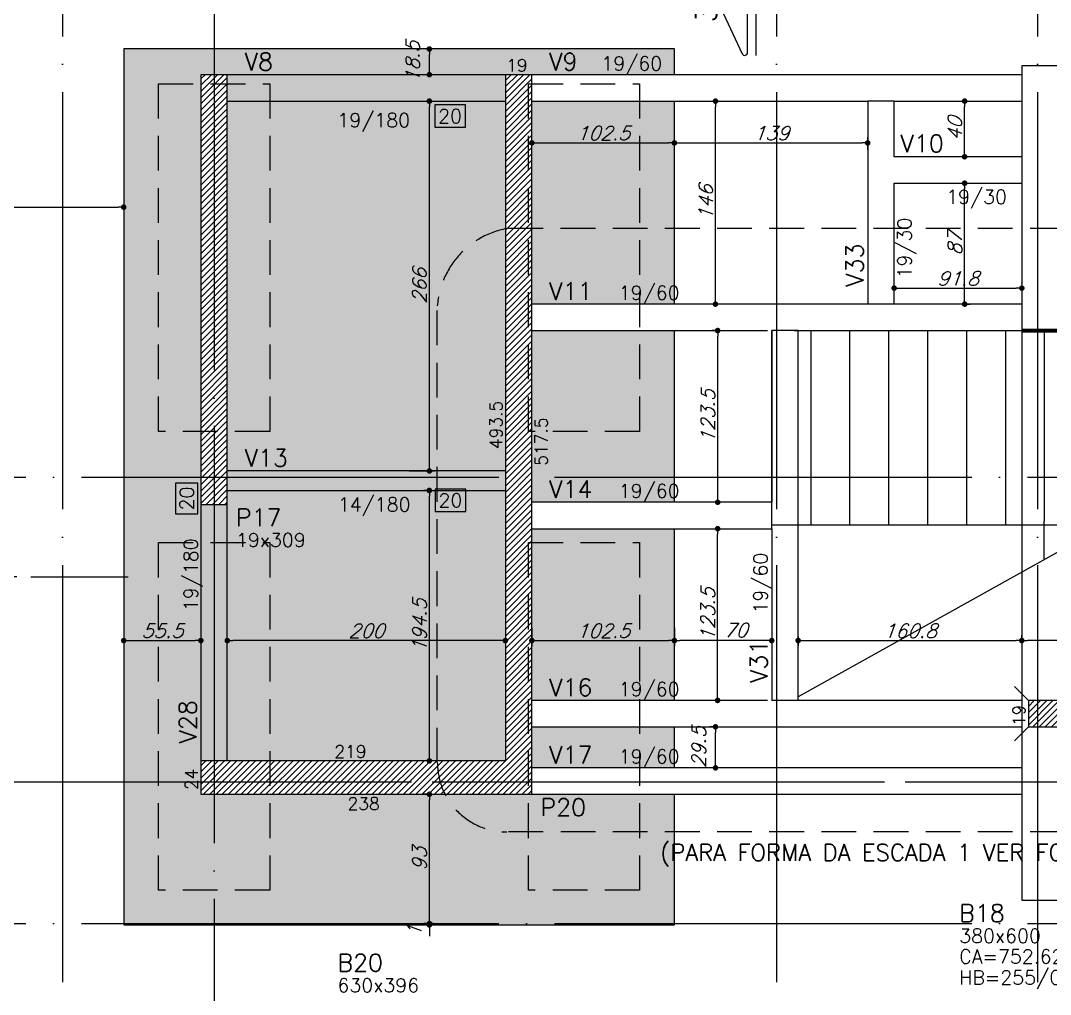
# Model space of a CAD drawing. Header units: millimetres. Extents: x -4137 to 5508, y -2380 to 3650.
# Drawn here: x -349 to 392, y -168 to 532 of the extents above; entities that cross this region are included whole.
import ezdxf
from ezdxf.enums import TextEntityAlignment as Align

# ---------------------------------------------------------------- set-up
doc = ezdxf.new("R2010")
doc.units = ezdxf.units.MM
doc.header["$LTSCALE"] = 50
for name, pattern in [('ACAD_ISO04W100', [30, 24, -3, 0, -3]), ('DASHED', [0.75, 0.5, -0.25]), ('EIXO', [6.8, 6, -0.4, 0, -0.4])]:
    doc.linetypes.add(name, pattern=pattern)
for name, color, linetype in [('F-AUX', 2, 'Continuous'), ('F-AUX-RED', 1, 'Continuous'), ('F-BLOCOS', 3, 'Continuous'), ('F-BLOCOS-DIM', 2, 'Continuous'), ('F-BLOCOS-NOME', 3, 'Continuous'), ('F-CORTE-INDICAÇÃO', 4, 'Continuous'), ('F-COTAS', 106, 'Continuous'), ('F-EIXO', 12, 'EIXO'), ('F-ESCADAS', 2, 'Continuous'), ('F-ESTACAS-BARRETE', 2, 'Continuous'), ('F-PILARES-DIM', 172, 'Continuous'), ('F-PILARES-HACH', 174, 'Continuous'), ('F-PILARES-N', 170, 'Continuous'), ('F-PILARES-NASCE', 4, 'Continuous'), ('F-PILARES-NOME', 170, 'Continuous'), ('F-PILARES-S', 170, 'Continuous'), ('F-TEXTO', 6, 'Continuous'), ('F-VIGAS', 3, 'Continuous'), ('F-VIGAS-DIM', 2, 'Continuous'), ('F-VIGAS-NOME', 4, 'Continuous')]:
    doc.layers.add(name, color=color, linetype=linetype)
doc.layers.add('F-DESNIVEL-3', color=7, linetype='Continuous', true_color=0xd5c7ff)
doc.layers.add('F-DESNIVEL-4', color=7, linetype='Continuous', true_color=0xc3f1b6)
doc.styles.add('CP-TEXT-INCL', font='simplex.shx', dxfattribs={"oblique": 20})
doc.styles.add('CP-TEXTO', font='simplex.shx')
doc.styles.add('MCP', font='simplex.shx')
doc.styles.add('ROMANS', font='simplex.shx')
doc.dimstyles.new('CP-COTAS-50', dxfattribs={"dimscale": 0.8, "dimtxt": 12.5, "dimasz": 5, "dimexe": 5, "dimexo": 5, "dimgap": 2.5, "dimtad": 1, "dimdec": 1, "dimdsep": 46, "dimtxsty": 'CP-TEXT-INCL', "dimblk1": 'DOT', "dimblk2": 'DOT', "dimsah": 1, "dimcen": 9, "dimclrd": 256, "dimclre": 256, "dimclrt": 256, "dimadec": 0, "dimazin": 0, "dimtfac": 1, "dimtdec": 1, "dimtmove": 2, "dimatfit": 3, "dimldrblk": 'DOT', "dimfxl": 0, "dimtolj": 1, "dimarcsym": 0})

# ---------------------------------------------------------------- blocks, each defined once
blk = doc.blocks.new('*U8')
at = {"layer": 'F-VIGAS-DIM', "color": 1}
blk.add_lwpolyline([(0, 0), (22, 0), (22, 16), (0, 16)], close=True, dxfattribs=at)
at = {"layer": 'F-VIGAS-DIM', "style": 'MCP'}
blk.add_attdef('DIM', text='', height=10, dxfattribs=at).set_placement((11, 8), align=Align.MIDDLE_CENTER)
blk = doc.blocks.new('*U4')
at = {"layer": 'F-EIXO'}
blk.add_line((0, 0), (7197, 0), dxfattribs=at)
at = {"layer": 'F-TEXTO', "style": 'ROMANS'}
blk.add_attdef('EIXO', text='', height=17.5, dxfattribs=at).set_placement((-28.2072, 0), align=Align.MIDDLE_CENTER)
blk = doc.blocks.new('*U30')
at = {"layer": 'F-EIXO'}
blk.add_line((0, 0), (0, -3027.88), dxfattribs=at)
at = {"layer": 'F-TEXTO', "style": 'ROMANS'}
blk.add_attdef('EIXO', text='', height=17.5, rotation=360, dxfattribs=at).set_placement((0, 28.21), align=Align.MIDDLE_CENTER)
blk = doc.blocks.new('*U29')
at = {"layer": 'F-EIXO'}
blk.add_line((0, 0), (0, -3127.88), dxfattribs=at)
at = {"layer": 'F-TEXTO', "style": 'ROMANS'}
blk.add_attdef('EIXO', text='', height=17.5, rotation=360, dxfattribs=at).set_placement((0, 28.21), align=Align.MIDDLE_CENTER)
blk = doc.blocks.new('*U5')
at = {"layer": 'F-EIXO'}
blk.add_line((0, 0), (7285, 0), dxfattribs=at)
at = {"layer": 'F-TEXTO', "style": 'ROMANS'}
blk.add_attdef('EIXO', text='', height=17.5, dxfattribs=at).set_placement((-28.2072, 0), align=Align.MIDDLE_CENTER)
blk = doc.blocks.new('A$C10EB3C7A')
at = {"layer": 'F-EIXO'}
blk.add_line((-3768.53, -15), (3491.13, -15), dxfattribs=at)
at = {"layer": 'F-EIXO', "linetype": 'Continuous'}
for name, p in [('*U29', (-209.5, 1941.36)), ('*U30', (-318.5, 1841.36)), ('*U30', (195, 1841.36)), ('*U30', (382.5, 1841.36)), ('*U4', (-3705.76, 204)), ('*U5', (-3793.72, -15)), ('*U4', (-3705.76, -117))]:
    blk.add_blockref(name, p, dxfattribs=at)
blk = doc.blocks.new('*U10')
at = {"layer": 'F-CORTE-INDICAÇÃO'}
for p, q in [((-100, 0), (-170, 0)), ((-80, 0), (-90, 0)), ((-70, 0), (0, 0))]:
    blk.add_line(p, q, dxfattribs=at)
blk.add_lwpolyline([(-112, 6, 0.802585), (-111.15, 9.81), (-140, 23.26), (-168.85, 9.81, 0.802585), (-168, 6)], format="xyb", close=True, dxfattribs=at)
at = {"layer": 'F-CORTE-INDICAÇÃO', "style": 'ROMANS'}
blk.add_attdef('CORTE', text='', height=15, dxfattribs=at).set_placement((-140, 35.76), align=Align.MIDDLE_CENTER)
at = {"layer": 'F-CORTE-INDICAÇÃO', "color": 2, "style": 'ROMANS'}
blk.add_attdef('FOLHA', text='', height=12, dxfattribs=at).set_placement((-140, -10), align=Align.MIDDLE_CENTER)
blk = doc.blocks.new('_DOT')
at = {"color": 0, "linetype": 'ByBlock'}
blk.add_line((-0.5, 0), (-1, 0), dxfattribs=at)
at = {"color": 0, "linetype": 'ByBlock', "const_width": 0.5}
blk.add_lwpolyline([(-0.25, 0, 1), (0.25, 0, 1)], format="xyb", close=True, dxfattribs=at)
blk = doc.blocks.new('*D189')
at = {"layer": 'DEFPOINTS', "color": 0, "transparency": 16777216}
for p in [(371.31, 86.53), (371.31, 83.46), (596, 83.46)]:
    blk.add_point(p, dxfattribs=at)
at = {"layer": 'F-COTAS', "lineweight": -2, "transparency": 16777216}
for p, q in [((371.31, 87.46), (371.31, 90.53)), ((596, 87.46), (596, 90.53)), ((592, 86.53), (375.31, 86.53))]:
    blk.add_line(p, q, dxfattribs=at)
at = {"layer": 'F-COTAS', "lineweight": -2, "transparency": 16777216, "xscale": 4, "yscale": 4, "zscale": 4, "rotation": 180}
blk.add_blockref('_DOT', (371.31, 86.53), dxfattribs=at)
at = {"layer": 'F-COTAS', "lineweight": -2, "transparency": 16777216, "xscale": 4, "yscale": 4, "zscale": 4}
blk.add_blockref('_DOT', (596, 86.53), dxfattribs=at)
at = {"layer": 'F-COTAS', "transparency": 16777216, "insert": (483.65, 93.53), "char_height": 10, "attachment_point": 5, "style": 'CP-TEXT-INCL'}
blk.add_mtext('\\A1;224.7', dxfattribs=at)
blk = doc.blocks.new('*D190')
at = {"layer": 'DEFPOINTS', "color": 0, "transparency": 16777216}
for p in [(210.5, 93.58), (371.31, 93.58), (371.31, 86.53)]:
    blk.add_point(p, dxfattribs=at)
at = {"layer": 'F-COTAS', "lineweight": -2, "transparency": 16777216}
for p, q in [((210.5, 89.58), (210.5, 82.53)), ((371.31, 89.58), (371.31, 82.53)), ((214.5, 86.53), (367.31, 86.53))]:
    blk.add_line(p, q, dxfattribs=at)
at = {"layer": 'F-COTAS', "lineweight": -2, "transparency": 16777216, "xscale": 4, "yscale": 4, "zscale": 4, "rotation": 180}
blk.add_blockref('_DOT', (210.5, 86.53), dxfattribs=at)
at = {"layer": 'F-COTAS', "lineweight": -2, "transparency": 16777216, "xscale": 4, "yscale": 4, "zscale": 4}
blk.add_blockref('_DOT', (371.31, 86.53), dxfattribs=at)
at = {"layer": 'F-COTAS', "transparency": 16777216, "insert": (290.9, 93.53), "char_height": 10, "attachment_point": 5, "style": 'CP-TEXT-INCL'}
blk.add_mtext('\\A1;160.8', dxfattribs=at)
blk = doc.blocks.new('*D191')
at = {"layer": 'DEFPOINTS', "color": 0, "transparency": 16777216}
for p in [(121.5, 94.35), (191.5, 94.35), (121.5, 86.53)]:
    blk.add_point(p, dxfattribs=at)
at = {"layer": 'F-COTAS', "lineweight": -2, "transparency": 16777216}
for p, q in [((121.5, 90.35), (121.5, 82.53)), ((191.5, 90.35), (191.5, 82.53)), ((187.5, 86.53), (125.5, 86.53))]:
    blk.add_line(p, q, dxfattribs=at)
at = {"layer": 'F-COTAS', "lineweight": -2, "transparency": 16777216, "xscale": 4, "yscale": 4, "zscale": 4, "rotation": 180}
blk.add_blockref('_DOT', (121.5, 86.53), dxfattribs=at)
at = {"layer": 'F-COTAS', "lineweight": -2, "transparency": 16777216, "xscale": 4, "yscale": 4, "zscale": 4}
blk.add_blockref('_DOT', (191.5, 86.53), dxfattribs=at)
at = {"layer": 'F-COTAS', "transparency": 16777216, "insert": (165.41, 94.09), "char_height": 10, "attachment_point": 5, "style": 'CP-TEXT-INCL'}
blk.add_mtext('\\A1;70', dxfattribs=at)
blk = doc.blocks.new('*D192')
at = {"layer": 'DEFPOINTS', "color": 0, "transparency": 16777216}
for p in [(19, 99.68), (121.5, 99.68), (121.5, 86.53)]:
    blk.add_point(p, dxfattribs=at)
at = {"layer": 'F-COTAS', "lineweight": -2, "transparency": 16777216}
for p, q in [((19, 95.68), (19, 82.53)), ((121.5, 95.68), (121.5, 82.53)), ((23, 86.53), (117.5, 86.53))]:
    blk.add_line(p, q, dxfattribs=at)
at = {"layer": 'F-COTAS', "lineweight": -2, "transparency": 16777216, "xscale": 4, "yscale": 4, "zscale": 4, "rotation": 180}
blk.add_blockref('_DOT', (19, 86.53), dxfattribs=at)
at = {"layer": 'F-COTAS', "lineweight": -2, "transparency": 16777216, "xscale": 4, "yscale": 4, "zscale": 4}
blk.add_blockref('_DOT', (121.5, 86.53), dxfattribs=at)
at = {"layer": 'F-COTAS', "transparency": 16777216, "insert": (70.25, 93.53), "char_height": 10, "attachment_point": 5, "style": 'CP-TEXT-INCL'}
blk.add_mtext('\\A1;102.5', dxfattribs=at)
blk = doc.blocks.new('*D193')
at = {"layer": 'DEFPOINTS', "color": 0, "transparency": 16777216}
for p in [(-200, 86.53), (-200, 86.53), (0, 86.53)]:
    blk.add_point(p, dxfattribs=at)
at = {"layer": 'F-COTAS', "lineweight": -2, "transparency": 16777216}
blk.add_line((-4, 86.53), (-196, 86.53), dxfattribs=at)
at = {"layer": 'F-COTAS', "lineweight": -2, "transparency": 16777216, "xscale": 4, "yscale": 4, "zscale": 4, "rotation": 180}
blk.add_blockref('_DOT', (-200, 86.53), dxfattribs=at)
at = {"layer": 'F-COTAS', "lineweight": -2, "transparency": 16777216, "xscale": 4, "yscale": 4, "zscale": 4}
blk.add_blockref('_DOT', (0, 86.53), dxfattribs=at)
at = {"layer": 'F-COTAS', "transparency": 16777216, "insert": (-100, 93.53), "char_height": 10, "attachment_point": 5, "style": 'CP-TEXT-INCL'}
blk.add_mtext('\\A1;200', dxfattribs=at)
blk = doc.blocks.new('*D194')
at = {"layer": 'DEFPOINTS', "color": 0, "transparency": 16777216}
for p in [(-274.5, 89.99), (-219, 89.99), (-219, 86.53)]:
    blk.add_point(p, dxfattribs=at)
at = {"layer": 'F-COTAS', "lineweight": -2, "transparency": 16777216}
for p, q in [((-274.5, 85.99), (-274.5, 82.53)), ((-270.5, 86.53), (-223, 86.53)), ((-219, 85.99), (-219, 82.53))]:
    blk.add_line(p, q, dxfattribs=at)
at = {"layer": 'F-COTAS', "lineweight": -2, "transparency": 16777216, "xscale": 4, "yscale": 4, "zscale": 4, "rotation": 180}
blk.add_blockref('_DOT', (-274.5, 86.53), dxfattribs=at)
at = {"layer": 'F-COTAS', "lineweight": -2, "transparency": 16777216, "xscale": 4, "yscale": 4, "zscale": 4}
blk.add_blockref('_DOT', (-219, 86.53), dxfattribs=at)
at = {"layer": 'F-COTAS', "transparency": 16777216, "insert": (-246.75, 93.53), "char_height": 10, "attachment_point": 5, "style": 'CP-TEXT-INCL'}
blk.add_mtext('\\A1;55.5', dxfattribs=at)
blk = doc.blocks.new('*D195')
at = {"layer": 'DEFPOINTS', "color": 0, "transparency": 16777216}
for p in [(-54.7, -117), (-47.71, -117), (-46.54, -118)]:
    blk.add_point(p, dxfattribs=at)
at = {"layer": 'F-COTAS', "lineweight": -2, "transparency": 16777216}
for p, q in [((-54.7, -113), (-54.7, -109)), ((-51.71, -117), (-58.7, -117)), ((-50.54, -118), (-58.7, -118)), ((-54.7, -118), (-54.7, -117)), ((-54.7, -122), (-54.7, -126))]:
    blk.add_line(p, q, dxfattribs=at)
at = {"layer": 'F-COTAS', "lineweight": -2, "transparency": 16777216, "xscale": 4, "yscale": 4, "zscale": 4}
for p, rotation in [((-54.7, -117), 270), ((-54.7, -118), 90)]:
    blk.add_blockref('_DOT', p, dxfattribs=dict(at, rotation=rotation))
at = {"layer": 'F-COTAS', "transparency": 16777216, "insert": (-65.49, -122.36), "char_height": 10, "attachment_point": 5, "rotation": 90, "style": 'CP-TEXT-INCL'}
blk.add_mtext('\\A1;1', dxfattribs=at)
blk = doc.blocks.new('*D196')
at = {"layer": 'DEFPOINTS', "color": 0, "transparency": 16777216}
for p in [(-54.7, -24), (-49.16, -24), (-49.16, -117)]:
    blk.add_point(p, dxfattribs=at)
at = {"layer": 'F-COTAS', "lineweight": -2, "transparency": 16777216}
for p, q in [((-53.16, -24), (-58.7, -24)), ((-54.7, -113), (-54.7, -28)), ((-53.16, -117), (-58.7, -117))]:
    blk.add_line(p, q, dxfattribs=at)
at = {"layer": 'F-COTAS', "lineweight": -2, "transparency": 16777216, "xscale": 4, "yscale": 4, "zscale": 4}
for p, rotation in [((-54.7, -24), 90), ((-54.7, -117), 270)]:
    blk.add_blockref('_DOT', p, dxfattribs=dict(at, rotation=rotation))
at = {"layer": 'F-COTAS', "transparency": 16777216, "insert": (-61.7, -70.5), "char_height": 10, "attachment_point": 5, "rotation": 90, "style": 'CP-TEXT-INCL'}
blk.add_mtext('\\A1;93', dxfattribs=at)
blk = doc.blocks.new('*D197')
at = {"layer": 'DEFPOINTS', "color": 0, "transparency": 16777216}
for p in [(-54.7, 194.5), (-48.95, 194.5), (-48.95, 0)]:
    blk.add_point(p, dxfattribs=at)
at = {"layer": 'F-COTAS', "lineweight": -2, "transparency": 16777216}
for p, q in [((-52.95, 194.5), (-58.7, 194.5)), ((-54.7, 4), (-54.7, 190.5)), ((-52.95, 0), (-58.7, 0))]:
    blk.add_line(p, q, dxfattribs=at)
at = {"layer": 'F-COTAS', "lineweight": -2, "transparency": 16777216, "xscale": 4, "yscale": 4, "zscale": 4}
for p, rotation in [((-54.7, 194.5), 90), ((-54.7, 0), 270)]:
    blk.add_blockref('_DOT', p, dxfattribs=dict(at, rotation=rotation))
at = {"layer": 'F-COTAS', "transparency": 16777216, "insert": (-61.7, 97.25), "char_height": 10, "attachment_point": 5, "rotation": 90, "style": 'CP-TEXT-INCL'}
blk.add_mtext('\\A1;194.5', dxfattribs=at)
blk = doc.blocks.new('*D198')
at = {"layer": 'DEFPOINTS', "color": 0, "transparency": 16777216}
for p in [(-73.16, 474.5), (-54.7, 474.5), (-73.16, 208.5)]:
    blk.add_point(p, dxfattribs=at)
at = {"layer": 'F-COTAS', "lineweight": -2, "transparency": 16777216}
for p, q in [((-69.16, 474.5), (-50.7, 474.5)), ((-54.7, 212.5), (-54.7, 470.5)), ((-69.16, 208.5), (-50.7, 208.5))]:
    blk.add_line(p, q, dxfattribs=at)
at = {"layer": 'F-COTAS', "lineweight": -2, "transparency": 16777216, "xscale": 4, "yscale": 4, "zscale": 4}
for p, rotation in [((-54.7, 474.5), 90), ((-54.7, 208.5), 270)]:
    blk.add_blockref('_DOT', p, dxfattribs=dict(at, rotation=rotation))
at = {"layer": 'F-COTAS', "transparency": 16777216, "insert": (-61.7, 341.5), "char_height": 10, "attachment_point": 5, "rotation": 90, "style": 'CP-TEXT-INCL'}
blk.add_mtext('\\A1;266', dxfattribs=at)
blk = doc.blocks.new('*D199')
at = {"layer": 'DEFPOINTS', "color": 0, "transparency": 16777216}
for p in [(-54.7, 512), (-48.71, 512), (-48.71, 493.5)]:
    blk.add_point(p, dxfattribs=at)
at = {"layer": 'F-COTAS', "lineweight": -2, "transparency": 16777216}
for p, q in [((-52.71, 512), (-58.7, 512)), ((-54.7, 497.5), (-54.7, 508)), ((-52.71, 493.5), (-58.7, 493.5))]:
    blk.add_line(p, q, dxfattribs=at)
at = {"layer": 'F-COTAS', "lineweight": -2, "transparency": 16777216, "xscale": 4, "yscale": 4, "zscale": 4}
for p, rotation in [((-54.7, 512), 90), ((-54.7, 493.5), 270)]:
    blk.add_blockref('_DOT', p, dxfattribs=dict(at, rotation=rotation))
at = {"layer": 'F-COTAS', "transparency": 16777216, "insert": (-66.7, 502.75), "char_height": 10, "attachment_point": 5, "rotation": 90, "style": 'CP-TEXT-INCL'}
blk.add_mtext('\\A1;18.5', dxfattribs=at)
blk = doc.blocks.new('*D200')
at = {"layer": 'DEFPOINTS', "color": 0, "transparency": 16777216}
for p in [(151.03, 24.5), (154.96, 24.5), (154.96, -5)]:
    blk.add_point(p, dxfattribs=at)
at = {"layer": 'F-COTAS', "lineweight": -2, "transparency": 16777216}
for p, q in [((150.96, 24.5), (147.03, 24.5)), ((151.03, -1), (151.03, 20.5)), ((150.96, -5), (147.03, -5))]:
    blk.add_line(p, q, dxfattribs=at)
at = {"layer": 'F-COTAS', "lineweight": -2, "transparency": 16777216, "xscale": 4, "yscale": 4, "zscale": 4}
for p, rotation in [((151.03, 24.5), 90), ((151.03, -5), 270)]:
    blk.add_blockref('_DOT', p, dxfattribs=dict(at, rotation=rotation))
at = {"layer": 'F-COTAS', "transparency": 16777216, "insert": (139.03, 9.75), "char_height": 10, "attachment_point": 5, "rotation": 90, "style": 'CP-TEXT-INCL'}
blk.add_mtext('\\A1;29.5', dxfattribs=at)
blk = doc.blocks.new('*D201')
at = {"layer": 'DEFPOINTS', "color": 0, "transparency": 16777216}
for p in [(152.59, 167), (152.59, 167), (152.59, 43.5)]:
    blk.add_point(p, dxfattribs=at)
at = {"layer": 'F-COTAS', "lineweight": -2, "transparency": 16777216}
blk.add_line((152.59, 47.5), (152.59, 163), dxfattribs=at)
at = {"layer": 'F-COTAS', "lineweight": -2, "transparency": 16777216, "xscale": 4, "yscale": 4, "zscale": 4}
for p, rotation in [((152.59, 167), 90), ((152.59, 43.5), 270)]:
    blk.add_blockref('_DOT', p, dxfattribs=dict(at, rotation=rotation))
at = {"layer": 'F-COTAS', "transparency": 16777216, "insert": (145.59, 105.25), "char_height": 10, "attachment_point": 5, "rotation": 90, "style": 'CP-TEXT-INCL'}
blk.add_mtext('\\A1;123.5', dxfattribs=at)
blk = doc.blocks.new('*D202')
at = {"layer": 'DEFPOINTS', "color": 0, "transparency": 16777216}
for p in [(152.63, 309.5), (156.6, 309.5), (156.6, 186)]:
    blk.add_point(p, dxfattribs=at)
at = {"layer": 'F-COTAS', "lineweight": -2, "transparency": 16777216}
for p, q in [((152.6, 309.5), (148.63, 309.5)), ((152.63, 190), (152.63, 305.5)), ((152.6, 186), (148.63, 186))]:
    blk.add_line(p, q, dxfattribs=at)
at = {"layer": 'F-COTAS', "lineweight": -2, "transparency": 16777216, "xscale": 4, "yscale": 4, "zscale": 4}
for p, rotation in [((152.63, 309.5), 90), ((152.63, 186), 270)]:
    blk.add_blockref('_DOT', p, dxfattribs=dict(at, rotation=rotation))
at = {"layer": 'F-COTAS', "transparency": 16777216, "insert": (145.63, 247.75), "char_height": 10, "attachment_point": 5, "rotation": 90, "style": 'CP-TEXT-INCL'}
blk.add_mtext('\\A1;123.5', dxfattribs=at)
blk = doc.blocks.new('*D203')
at = {"layer": 'DEFPOINTS', "color": 0, "transparency": 16777216}
for p in [(151.03, 474.5), (151.03, 474.5), (151.03, 328.5)]:
    blk.add_point(p, dxfattribs=at)
at = {"layer": 'F-COTAS', "lineweight": -2, "transparency": 16777216}
blk.add_line((151.03, 332.5), (151.03, 470.5), dxfattribs=at)
at = {"layer": 'F-COTAS', "lineweight": -2, "transparency": 16777216, "xscale": 4, "yscale": 4, "zscale": 4}
for p, rotation in [((151.03, 474.5), 90), ((151.03, 328.5), 270)]:
    blk.add_blockref('_DOT', p, dxfattribs=dict(at, rotation=rotation))
at = {"layer": 'F-COTAS', "transparency": 16777216, "insert": (144.03, 401.5), "char_height": 10, "attachment_point": 5, "rotation": 90, "style": 'CP-TEXT-INCL'}
blk.add_mtext('\\A1;146', dxfattribs=at)
blk = doc.blocks.new('*D204')
at = {"layer": 'DEFPOINTS', "color": 0, "transparency": 16777216}
for p in [(325.4, 415.5), (330.2, 415.5), (325.4, 328.5)]:
    blk.add_point(p, dxfattribs=at)
at = {"layer": 'F-COTAS', "lineweight": -2, "transparency": 16777216}
for p, q in [((329.4, 415.5), (334.2, 415.5)), ((330.2, 332.5), (330.2, 411.5)), ((329.4, 328.5), (334.2, 328.5))]:
    blk.add_line(p, q, dxfattribs=at)
at = {"layer": 'F-COTAS', "lineweight": -2, "transparency": 16777216, "xscale": 4, "yscale": 4, "zscale": 4}
for p, rotation in [((330.2, 415.5), 90), ((330.2, 328.5), 270)]:
    blk.add_blockref('_DOT', p, dxfattribs=dict(at, rotation=rotation))
at = {"layer": 'F-COTAS', "transparency": 16777216, "insert": (323.2, 372), "char_height": 10, "attachment_point": 5, "rotation": 90, "style": 'CP-TEXT-INCL'}
blk.add_mtext('\\A1;87', dxfattribs=at)
blk = doc.blocks.new('*D205')
at = {"layer": 'DEFPOINTS', "color": 0, "transparency": 16777216}
for p in [(330.2, 474.5), (330.2, 474.5), (330.2, 434.5)]:
    blk.add_point(p, dxfattribs=at)
at = {"layer": 'F-COTAS', "lineweight": -2, "transparency": 16777216}
blk.add_line((330.2, 438.5), (330.2, 470.5), dxfattribs=at)
at = {"layer": 'F-COTAS', "lineweight": -2, "transparency": 16777216, "xscale": 4, "yscale": 4, "zscale": 4}
for p, rotation in [((330.2, 474.5), 90), ((330.2, 434.5), 270)]:
    blk.add_blockref('_DOT', p, dxfattribs=dict(at, rotation=rotation))
at = {"layer": 'F-COTAS', "transparency": 16777216, "insert": (323.2, 454.5), "char_height": 10, "attachment_point": 5, "rotation": 90, "style": 'CP-TEXT-INCL'}
blk.add_mtext('\\A1;40', dxfattribs=at)
blk = doc.blocks.new('*D206')
at = {"layer": 'DEFPOINTS', "color": 0, "transparency": 16777216}
for p in [(279.5, 339.59), (371.31, 340.02), (371.31, 339.59)]:
    blk.add_point(p, dxfattribs=at)
at = {"layer": 'F-COTAS', "lineweight": -2, "transparency": 16777216}
for p, q in [((279.5, 343.59), (279.5, 344.02)), ((371.31, 343.59), (371.31, 344.02)), ((283.5, 340.02), (367.31, 340.02))]:
    blk.add_line(p, q, dxfattribs=at)
at = {"layer": 'F-COTAS', "lineweight": -2, "transparency": 16777216, "xscale": 4, "yscale": 4, "zscale": 4, "rotation": 180}
blk.add_blockref('_DOT', (279.5, 340.02), dxfattribs=at)
at = {"layer": 'F-COTAS', "lineweight": -2, "transparency": 16777216, "xscale": 4, "yscale": 4, "zscale": 4}
blk.add_blockref('_DOT', (371.31, 340.02), dxfattribs=at)
at = {"layer": 'F-COTAS', "transparency": 16777216, "insert": (325.4, 347.02), "char_height": 10, "attachment_point": 5, "style": 'CP-TEXT-INCL'}
blk.add_mtext('\\A1;91.8', dxfattribs=at)
blk = doc.blocks.new('*D207')
at = {"layer": 'DEFPOINTS', "color": 0, "transparency": 16777216}
for p in [(121.5, 444.46), (19, 442.03), (121.5, 442.03)]:
    blk.add_point(p, dxfattribs=at)
at = {"layer": 'F-COTAS', "lineweight": -2, "transparency": 16777216}
for p, q in [((19, 446.03), (19, 448.46)), ((23, 444.46), (117.5, 444.46)), ((121.5, 446.03), (121.5, 448.46))]:
    blk.add_line(p, q, dxfattribs=at)
at = {"layer": 'F-COTAS', "lineweight": -2, "transparency": 16777216, "xscale": 4, "yscale": 4, "zscale": 4, "rotation": 180}
blk.add_blockref('_DOT', (19, 444.46), dxfattribs=at)
at = {"layer": 'F-COTAS', "lineweight": -2, "transparency": 16777216, "xscale": 4, "yscale": 4, "zscale": 4}
blk.add_blockref('_DOT', (121.5, 444.46), dxfattribs=at)
at = {"layer": 'F-COTAS', "transparency": 16777216, "insert": (70.25, 451.46), "char_height": 10, "attachment_point": 5, "style": 'CP-TEXT-INCL'}
blk.add_mtext('\\A1;102.5', dxfattribs=at)
blk = doc.blocks.new('*D208')
at = {"layer": 'DEFPOINTS', "color": 0, "transparency": 16777216}
for p in [(260.5, 444.46), (121.5, 435.55), (260.5, 435.55)]:
    blk.add_point(p, dxfattribs=at)
at = {"layer": 'F-COTAS', "lineweight": -2, "transparency": 16777216}
for p, q in [((121.5, 439.55), (121.5, 448.46)), ((125.5, 444.46), (256.5, 444.46)), ((260.5, 439.55), (260.5, 448.46))]:
    blk.add_line(p, q, dxfattribs=at)
at = {"layer": 'F-COTAS', "lineweight": -2, "transparency": 16777216, "xscale": 4, "yscale": 4, "zscale": 4, "rotation": 180}
blk.add_blockref('_DOT', (121.5, 444.46), dxfattribs=at)
at = {"layer": 'F-COTAS', "lineweight": -2, "transparency": 16777216, "xscale": 4, "yscale": 4, "zscale": 4}
blk.add_blockref('_DOT', (260.5, 444.46), dxfattribs=at)
at = {"layer": 'F-COTAS', "transparency": 16777216, "insert": (191, 451.46), "char_height": 10, "attachment_point": 5, "style": 'CP-TEXT-INCL'}
blk.add_mtext('\\A1;139', dxfattribs=at)
blk = doc.blocks.new('*D211')
at = {"layer": 'DEFPOINTS', "color": 0, "transparency": 16777216}
for p in [(-474.5, 412.34), (-274.5, 408.64), (-274.5, 398.25)]:
    blk.add_point(p, dxfattribs=at)
at = {"layer": 'F-COTAS', "lineweight": -2, "transparency": 16777216}
for p, q in [((-474.5, 408.34), (-474.5, 394.25)), ((-274.5, 404.64), (-274.5, 394.25)), ((-470.5, 398.25), (-278.5, 398.25))]:
    blk.add_line(p, q, dxfattribs=at)
at = {"layer": 'F-COTAS', "lineweight": -2, "transparency": 16777216, "xscale": 4, "yscale": 4, "zscale": 4, "rotation": 180}
blk.add_blockref('_DOT', (-474.5, 398.25), dxfattribs=at)
at = {"layer": 'F-COTAS', "lineweight": -2, "transparency": 16777216, "xscale": 4, "yscale": 4, "zscale": 4}
blk.add_blockref('_DOT', (-274.5, 398.25), dxfattribs=at)
at = {"layer": 'F-COTAS', "transparency": 16777216, "insert": (-374.5, 405.25), "char_height": 10, "attachment_point": 5, "style": 'CP-TEXT-INCL'}
blk.add_mtext('\\A1;200', dxfattribs=at)
blk = doc.blocks.new('A$C7F6355F6')
at = {"layer": 'F-AUX', "color": 1}
blk.add_lwpolyline([(228.03, 242.77), (118.46, 181.7), (121.09, 167.32), (107.21, 191.03), (109.83, 176.65), (-168.5, 21.51)], dxfattribs=at)
at = {"layer": 'F-ESCADAS', "linetype": 'Continuous'}
for points in [[(-187.5, 142.5), (-187.5, 285)], [(-159.5, 285), (-159.5, 145)], [(-131.5, 285), (-131.5, 145)], [(-103.5, 285), (-103.5, 145)], [(-75.5, 285), (-75.5, 145)], [(-47.5, 285), (-47.5, 145)], [(-19.5, 285), (-19.5, 145)], [(8.5, 285), (8.5, 148)], [(36.5, 285), (36.5, 135.77)], [(36.5, 145), (-187.5, 145)], [(8.5, 120.17), (8.5, 148)], [(36.5, 135.77), (36.5, 148)]]:
    blk.add_lwpolyline(points, dxfattribs=at)

msp = doc.modelspace()

# ---------------------------------------------------------------- hatches: boundary and pattern name
at = {"layer": 'F-DESNIVEL-4'}
h = msp.add_hatch(color=256, dxfattribs=at)
h.dxf.hatch_style = 1
h.paths.add_polyline_path([(-274.5, -118), (121.5, -118), (121.5, -24), (19, -24), (-219, -24), (-219, 0), (-219, 184.5), (-219, 493.5), (-200, 493.5), (0, 493.5), (19, 493.5), (121.5, 493.5), (121.5, 512), (-274.5, 512)])
h = msp.add_hatch(color=256, dxfattribs=at)
h.dxf.hatch_style = 1
h.paths.add_polyline_path([(121.5, 474.5), (19, 474.5), (19, 328.5), (121.5, 328.5)], flags=17)
h = msp.add_hatch(color=256, dxfattribs=at)
h.dxf.hatch_style = 1
h.paths.add_polyline_path([(121.5, 186), (121.5, 309.5), (19, 309.5), (19, 186)], flags=17)
h = msp.add_hatch(color=256, dxfattribs=at)
h.dxf.hatch_style = 1
h.paths.add_polyline_path([(121.5, 43.5), (121.5, 167), (19, 167), (19, 43.5)])
h = msp.add_hatch(color=256, dxfattribs=at)
h.dxf.hatch_style = 1
h.paths.add_polyline_path([(19, -5), (19, 24.5), (121.5, 24.5), (121.5, -5)], flags=17)
at = {"layer": 'F-PILARES-HACH', "linetype": 'Continuous'}
h = msp.add_hatch(dxfattribs=at)
h.set_pattern_fill('ANSI31', color=256, style=0)
h.paths.add_polyline_path([(-219, 184.5), (-200, 184.5), (-200, 493.5), (-219, 493.5)], flags=16)
h = msp.add_hatch(dxfattribs=at)
h.set_pattern_fill('ANSI31', color=256, style=0)
h.paths.add_polyline_path([(19, -24), (19, 493.5), (0, 493.5), (0, 0), (-219, 0), (-219, -24)], flags=16)
h = msp.add_hatch(dxfattribs=at)
h.set_pattern_fill('ANSI31', color=256, style=0)
h.paths.add_polyline_path([(621, 24.5), (621, 493.5), (596, 493.5), (596, 43.5), (376, 43.5), (376, 24.5)], flags=16)

# ---------------------------------------------------------------- linework, layer by layer
at = {"layer": 'F-AUX-RED', "color": 4, "linetype": 'DASHED'}
msp.add_lwpolyline([(2.205, 383.064), (628.39, 383.064, -0.3298736), (677.224, 327.176), (677.224, -1.113, -0.4142136), (627.224, -51.113), (1.038, -51.113, -0.4142136), (-48.962, -1.113), (-48.962, 327.176, -0.3458438)], format="xyb", close=True, dxfattribs=at)
at = {"layer": 'F-BLOCOS', "linetype": 'Continuous'}
for points in [[(121.5, 493.5), (121.5, 512), (-274.5, 512), (-274.5, -118), (121.5, -118)], [(371.306, -100.132), (751.306, -100.132), (751.306, 499.868), (371.306, 499.868), (371.306, -100.132)], [(121.5, 328.5), (121.5, 474.5)], [(121.5, 186), (121.5, 309.5)], [(121.5, 43.5), (121.5, 167)], [(121.5, -5), (121.5, 24.5)], [(121.5, -118), (121.5, -24)]]:
    msp.add_lwpolyline(points, dxfattribs=at)
at = {"layer": 'F-DESNIVEL-3'}
for points in [[(-199.9, 493.5), (-199.9, 474.5), (-0.1, 474.5)], [(-199.9, 493.5), (-0.1, 474.5), (-0.1, 493.5)], [(-199.9, 493.5), (-0.1, 493.5), (-199.9, 493.5)], [(-199.9, 208.5), (-199.9, 194.5), (-0.1, 194.5)], [(-199.9, 208.5), (-0.1, 194.5), (-0.1, 208.5)], [(-199.9, 208.5), (-0.1, 208.5), (-199.9, 208.5)], [(-219, 0.1), (-200, 0.1), (-200, 184.4)], [(-219, 0.1), (-200, 184.4), (-219, 184.4)], [(-219, 0.1), (-219, 184.4), (-219, 0.1)]]:
    msp.add_solid(points, dxfattribs=at)
at = {"layer": 'F-DESNIVEL-4'}
for points in [[(-200, 208.5), (0, 208.5), (0, 474.5)], [(-200, 208.5), (0, 474.5), (-200, 208.5)], [(-200, 208.5), (0, 474.5), (-200, 474.5)], [(-200, 208.5), (-200, 474.5), (-200, 208.5)], [(-200, 184.5), (0, 0), (0, 194.5)], [(-200, 184.5), (0, 194.5), (-200, 184.5)], [(-200, 184.5), (0, 194.5), (-200, 194.5)], [(-200, 184.5), (-200, 194.5), (-200, 184.5)], [(-200, 184.5), (-200, 0), (0, 0)], [(-200, 184.5), (0, 0), (-200, 184.5)]]:
    msp.add_solid(points, dxfattribs=at)
at = {"layer": 'F-ESCADAS', "linetype": 'ACAD_ISO04W100', "lineweight": 100}
msp.add_line((371.306, 309.5), (596, 309.5), dxfattribs=at)
at = {"layer": 'F-ESTACAS-BARRETE', "linetype": 'DASHED'}
for points in [[(-249.5, 487), (-169.5, 487), (-169.5, 237), (-249.5, 237)], [(16.5, 487), (96.5, 487), (96.5, 237), (16.5, 237)], [(-249.5, 157), (-169.5, 157), (-169.5, -93), (-249.5, -93)], [(16.5, 157), (96.5, 157), (96.5, -93), (16.5, -93)]]:
    msp.add_lwpolyline(points, close=True, dxfattribs=at)
at = {"layer": 'F-PILARES-N'}
msp.add_lwpolyline([(621, 24.5), (621, 493.5), (596, 493.5), (596, 43.5), (376, 43.5), (376, 24.5), (621, 24.5)], dxfattribs=at)
at = {"layer": 'F-PILARES-NASCE'}
for p, q in [((376, 43.5), (366, 53.5)), ((376, 24.5), (366, 14.5))]:
    msp.add_line(p, q, dxfattribs=at)
at = {"layer": 'F-PILARES-S'}
for points in [[(-219, 184.5), (-200, 184.5), (-200, 493.5), (-219, 493.5), (-219, 184.5)], [(19, -24), (19, 493.5), (0, 493.5), (0, 0), (-219, 0), (-219, -24), (19, -24)]]:
    msp.add_lwpolyline(points, dxfattribs=at)
at = {"layer": 'F-VIGAS'}
for points in [[(0, 493.5), (-200, 493.5)], [(270, 493.5), (19, 493.5)], [(371.306, 493.5), (270, 493.5)], [(-200, 474.5), (0, 474.5)], [(19, 474.5), (260.5, 474.5)], [(260.5, 474.5), (260.5, 425)], [(279.5, 474.5), (260.5, 474.5)], [(279.5, 474.5), (371.306, 474.5)], [(279.5, 434.5), (279.5, 474.5)], [(371.306, 434.5), (279.5, 434.5)], [(260.5, 425), (260.5, 328.5)], [(279.5, 415.5), (371.306, 415.5)], [(279.5, 328.5), (279.5, 415.5)], [(198, 328.5), (19, 328.5)], [(260.5, 328.5), (198, 328.5)], [(279.5, 328.5), (260.5, 328.5)], [(371.306, 328.5), (279.5, 328.5)], [(19, 309.5), (188.5, 309.5)], [(191.5, 309.5), (191.5, 186)], [(210.5, 309.5), (191.5, 309.5)], [(207.5, 309.5), (270, 309.5)], [(210.5, 43.5), (210.5, 309.5)], [(270, 309.5), (371.306, 309.5)], [(0, 208.5), (-200, 208.5)], [(-200, 194.5), (0, 194.5)], [(191.5, 186), (19, 186)], [(-219, 184.5), (-219, 0)], [(-200, 0), (-200, 184.5)], [(19, 167), (191.5, 167)], [(191.5, 167), (191.5, 43.5)], [(188.5, 43.5), (19, 43.5)], [(210.5, 43.5), (191.5, 43.5)], [(371.306, 43.5), (207.5, 43.5)], [(19, 24.5), (198, 24.5)], [(198, 24.5), (371.306, 24.5)], [(371.306, -5), (19, -5)], [(19, -24), (371.306, -24)]]:
    msp.add_lwpolyline(points, dxfattribs=at)

# ---------------------------------------------------------------- block references
msp.add_blockref('A$C7F6355F6', (379, 24.5))
at = {"layer": 'F-CORTE-INDICAÇÃO', "linetype": 'Continuous'}
ref = msp.add_blockref('*U10', (180.088, 677.408), dxfattribs=dict(at, rotation=90.00000000000001))
ref.add_attrib('CORTE', '3', dxfattribs={"height": 15, "rotation": 90, "style": 'ROMANS'}).set_placement((144.325, 537.408), align=Align.MIDDLE_CENTER)
ref = msp.add_blockref('*U10', (-271.29, 132.3), dxfattribs=at)
ref.add_attrib('CORTE', '2', dxfattribs={"height": 15, "style": 'ROMANS'}).set_placement((-411.29, 168.063), align=Align.MIDDLE_CENTER)
at = {"layer": 'F-EIXO'}
msp.add_blockref('A$C10EB3C7A', (0, 0), dxfattribs=at)
at = {"layer": 'F-VIGAS-DIM', "linetype": 'Continuous'}
for p in [(-50.821, 455.735), (-50.543, 179.378)]:
    msp.add_blockref('*U8', p, dxfattribs=at).add_auto_attribs({'DIM': '20'})
at = {"layer": 'F-VIGAS-DIM', "linetype": 'Continuous', "rotation": 90}
msp.add_blockref('*U8', (-221.147, 177.711), dxfattribs=at).add_auto_attribs({'DIM': '20'})

# ---------------------------------------------------------------- texts
at = {"layer": 'F-BLOCOS-DIM', "linetype": 'Continuous', "style": 'MCP'}
for s, p in [('380x600', (326.306, -130.757)), ('CA=752.62m/CF=752.57m', (326.306, -145.757)), ('HB=255/CT=755.12m', (326.306, -160.757)), ('630x396', (-120.776, -166.398))]:
    msp.add_text(s, height=10, dxfattribs=at).set_placement(p)
at = {"layer": 'F-BLOCOS-NOME', "linetype": 'Continuous', "style": 'MCP'}
for s, p in [('B18', (326.306, -115.757)), ('B20', (-120.776, -151.398))]:
    msp.add_text(s, height=12.5, dxfattribs=at).set_placement(p)
at = {"layer": 'F-PILARES-DIM', "style": 'MCP'}
for s, p in [('19', (0.5, 495.75)), ('219', (-123, 2.25)), ('238', (-113.5, -35.25))]:
    msp.add_text(s, height=9, dxfattribs=at).set_placement(p)
for s, p in [('493.5', (-2.25, 224.25)), ('517.5', (30.25, 212.25)), ('19', (373.75, 25)), ('24', (-221.25, -21))]:
    msp.add_text(s, height=9, rotation=90, dxfattribs=at).set_placement(p)
at = {"layer": 'F-PILARES-DIM', "linetype": 'Continuous', "style": 'MCP'}
msp.add_text('19x309', height=10, dxfattribs=at).set_placement((-193.75, 153.875))
at = {"layer": 'F-PILARES-NOME', "linetype": 'Continuous', "style": 'MCP'}
for s, p in [('P17', (-193.75, 168.875)), ('P20', (25.25, -39.625))]:
    msp.add_text(s, height=12.5, dxfattribs=at).set_placement(p)
at = {"layer": 'F-TEXTO', "color": 3, "insert": (-24.419, -59.865), "char_height": 12, "width": 687.52044, "attachment_point": 1, "style": 'CP-TEXTO'}
msp.add_mtext('\\pi135.76022;(PARA FORMA DA ESCADA 1 VER FOLHA 19)', dxfattribs=at)
at = {"layer": 'F-VIGAS-DIM', "linetype": 'Continuous', "style": 'MCP'}
for s, p in [('19/60', (69, 496.625)), ('19/180', (-120.821, 455.735)), ('19/30', (316.931, 400.704)), ('19/60', (81.5, 331.625)), ('19/60', (81.5, 189.125)), ('14/180', (-120.543, 179.378)), ('19/60', (81.5, 46.625)), ('19/60', (81.5, -1.875))]:
    msp.add_text(s, height=10, dxfattribs=at).set_placement(p)
for s, p in [('19/30', (292, 347)), ('19/180', (-221.147, 107.711)), ('19/60', (188.375, 106))]:
    msp.add_text(s, height=10, rotation=90, dxfattribs=at).set_placement(p)
at = {"layer": 'F-VIGAS-NOME', "linetype": 'Continuous', "style": 'MCP'}
for s, p in [('V8', (-187.5, 496.625)), ('V9', (31.5, 496.625)), ('V10', (284.124, 437.792)), ('V11', (31.5, 331.625)), ('V13', (-187.5, 211.625)), ('V14', (31.5, 189.125)), ('V16', (31.5, 46.625)), ('V17', (31.5, -1.875))]:
    msp.add_text(s, height=12.5, dxfattribs=at).set_placement(p)
for s, p in [('V33', (257.375, 341)), ('V31', (188.375, 56)), ('V28', (-222.125, 12.5))]:
    msp.add_text(s, height=12.5, rotation=90, dxfattribs=at).set_placement(p)

# ---------------------------------------------------------------- dimensions: what is measured, and where the dimension line sits
at = {"layer": 'F-COTAS'}
for base, p1, p2, picture, middle in [((-54.702, 512), (-48.711, 493.5), (-48.711, 512), '*D199', (-66.702, 502.75)), ((-54.702, 474.5), (-73.159, 208.5), (-73.159, 474.5), '*D198', (-61.702, 341.5)), ((151.029, 474.5), (151.029, 328.5), (151.029, 474.5), '*D203', (144.029, 401.5)), ((330.201, 474.5), (330.201, 434.5), (330.201, 474.5), '*D205', (323.201, 454.5)), ((330.201, 415.5), (325.403, 328.5), (325.403, 415.5), '*D204', (323.201, 372)), ((152.633, 309.5), (156.605, 186), (156.605, 309.5), '*D202', (145.633, 247.75)), ((-54.702, 194.5), (-48.949, 0), (-48.949, 194.5), '*D197', (-61.702, 97.25)), ((152.586, 167), (152.586, 43.5), (152.586, 167), '*D201', (145.586, 105.25)), ((151.029, 24.5), (154.957, -5), (154.957, 24.5), '*D200', (139.029, 9.75)), ((-54.702, -24), (-49.164, -117), (-49.164, -24), '*D196', (-61.702, -70.5))]:
    dim = msp.add_linear_dim(base=base, p1=p1, p2=p2, angle=90, dimstyle='CP-COTAS-50', dxfattribs=at)
    dim.commit()
    dim.dimension.update_dxf_attribs({"geometry": picture, "text_midpoint": middle})
for base, p1, p2, picture, middle in [((121.5, 444.458), (19, 442.029), (121.5, 442.029), '*D207', (70.25, 451.458)), ((260.5, 444.458), (121.5, 435.553), (260.5, 435.553), '*D208', (191, 451.458)), ((-274.5, 398.247), (-474.5, 412.34), (-274.5, 408.644), '*D211', (-374.5, 405.247)), ((371.306, 340.019), (279.5, 339.589), (371.306, 339.589), '*D206', (325.403, 347.019)), ((-219, 86.534), (-274.5, 89.994), (-219, 89.994), '*D194', (-246.75, 93.534)), ((-200, 86.534), (0, 86.534), (-200, 86.534), '*D193', (-100, 93.534)), ((121.5, 86.534), (19, 99.679), (121.5, 99.679), '*D192', (70.25, 93.534)), ((371.306, 86.534), (210.5, 93.575), (371.306, 93.575), '*D190', (290.903, 93.534)), ((371.306, 86.534), (596, 83.457), (371.306, 83.457), '*D189', (483.653, 93.534))]:
    dim = msp.add_linear_dim(base=base, p1=p1, p2=p2, dimstyle='CP-COTAS-50', dxfattribs=at)
    dim.commit()
    dim.dimension.update_dxf_attribs({"geometry": picture, "text_midpoint": middle})
dim = msp.add_linear_dim(base=(121.5, 86.534), p1=(191.5, 94.349), p2=(121.5, 94.349), dimstyle='CP-COTAS-50', dxfattribs=at)
dim.commit()
dim.dimension.update_dxf_attribs({"geometry": '*D191', "text_midpoint": (165.409, 94.086), "dimtype": 160})
dim = msp.add_linear_dim(base=(-54.702, -117), p1=(-46.541, -118), p2=(-47.707, -117), angle=90, dimstyle='CP-COTAS-50', dxfattribs=at)
dim.commit()
dim.dimension.update_dxf_attribs({"geometry": '*D195', "text_midpoint": (-65.485, -122.362), "dimtype": 160})

doc.saveas('drawing.dxf')
